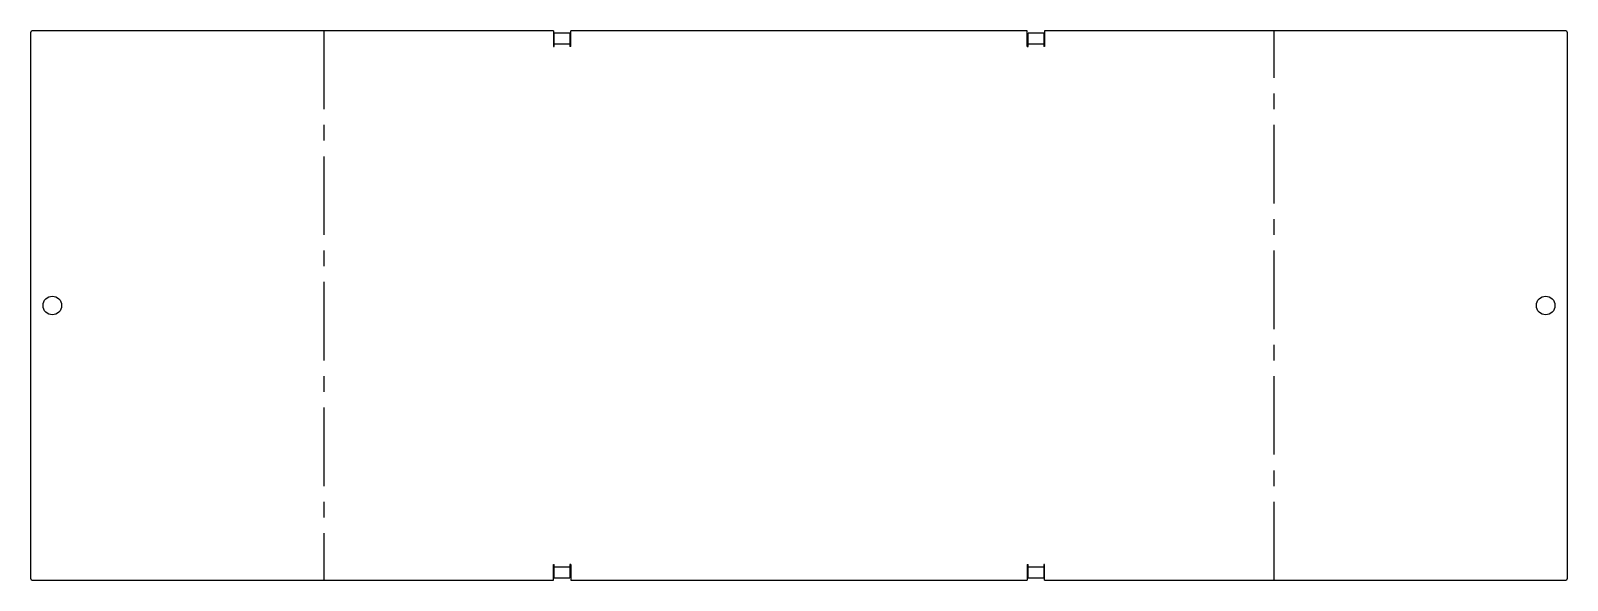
# Model space of a CAD drawing. Extents: x -4.89 to 4.89, y -1.75 to 1.75.
import ezdxf

# ---------------------------------------------------------------- set-up
doc = ezdxf.new("R2010")
doc.units = 0
doc.header["$MEASUREMENT"] = 0
doc.linetypes.add('CENTERX2', pattern=[0.8, 0.5, -0.1, 0.1, -0.1])
doc.layers.get('0').update_dxf_attribs({"linetype": 'CONTINUOUS'})

msp = doc.modelspace()

# ---------------------------------------------------------------- linework, layer by layer
at = {"color": 7, "linetype": 'CONTINUOUS'}
for p, q in [((-4.8923, -1.74), (-4.8923, 1.74)), ((-1.5633, 1.75), (-4.8823, 1.75)), ((-1.5633, 1.75), (-1.5633, 1.65)), ((-1.5583, 1.65), (-1.5583, 1.7348)), ((-1.4583, 1.7348), (-1.5583, 1.7348)), ((-1.4583, 1.7348), (-1.4583, 1.65)), ((-1.4533, 1.65), (-1.4533, 1.75)), ((1.4533, 1.75), (-1.4533, 1.75)), ((1.4533, 1.65), (1.4533, 1.75)), ((1.4583, 1.65), (1.4583, 1.7348)), ((1.5583, 1.7348), (1.4583, 1.7348)), ((1.5583, 1.7348), (1.5583, 1.65)), ((1.5633, 1.75), (1.5633, 1.65)), ((4.8823, 1.75), (1.5633, 1.75)), ((4.8923, 1.74), (4.8923, -1.74)), ((-1.5633, 1.65), (-1.5583, 1.65)), ((-1.4533, 1.65), (-1.4583, 1.65)), ((1.4533, 1.65), (1.4583, 1.65)), ((1.5633, 1.65), (1.5583, 1.65)), ((-1.5633, -1.75), (-1.5633, -1.65)), ((-1.5633, -1.65), (-1.5583, -1.65)), ((-1.5583, -1.7348), (-1.5583, -1.65)), ((-1.4533, -1.65), (-1.4583, -1.65)), ((-1.4583, -1.65), (-1.4583, -1.7348)), ((-1.4533, -1.65), (-1.4533, -1.75)), ((1.4533, -1.65), (1.4583, -1.65)), ((1.4533, -1.65), (1.4533, -1.75)), ((1.4583, -1.7348), (1.4583, -1.65)), ((1.5633, -1.65), (1.5583, -1.65)), ((1.5583, -1.65), (1.5583, -1.7348)), ((1.5633, -1.75), (1.5633, -1.65)), ((-4.8823, -1.75), (-1.5633, -1.75)), ((-1.5583, -1.7348), (-1.4583, -1.7348)), ((-1.4533, -1.75), (1.4533, -1.75)), ((1.4583, -1.7348), (1.5583, -1.7348)), ((1.5633, -1.75), (4.8823, -1.75))]:
    msp.add_line(p, q, dxfattribs=at)
at = {"color": 7, "linetype": 'CENTERX2'}
for p, q in [((-3.0253, 1.75), (-3.0253, -1.75)), ((-1.5583, 1.667), (-1.4583, 1.667)), ((1.4583, 1.667), (1.5583, 1.667)), ((3.0253, -1.75), (3.0253, 1.75)), ((-1.4583, -1.667), (-1.5583, -1.667)), ((1.5583, -1.667), (1.4583, -1.667))]:
    msp.add_line(p, q, dxfattribs=at)
at = {"color": 7, "linetype": 'CONTINUOUS'}
for centre in [(-4.7548, 0), (4.7548, 0)]:
    msp.add_circle(centre, 0.0591, dxfattribs=at)
for centre, start, end in [((-4.8823, 1.74), 90, 180), ((4.8823, 1.74), 0, 90), ((-4.8823, -1.74), 180, 270), ((4.8823, -1.74), 270, 0)]:
    msp.add_arc(centre, 0.01, start, end, dxfattribs=at)

doc.saveas('drawing.dxf')
